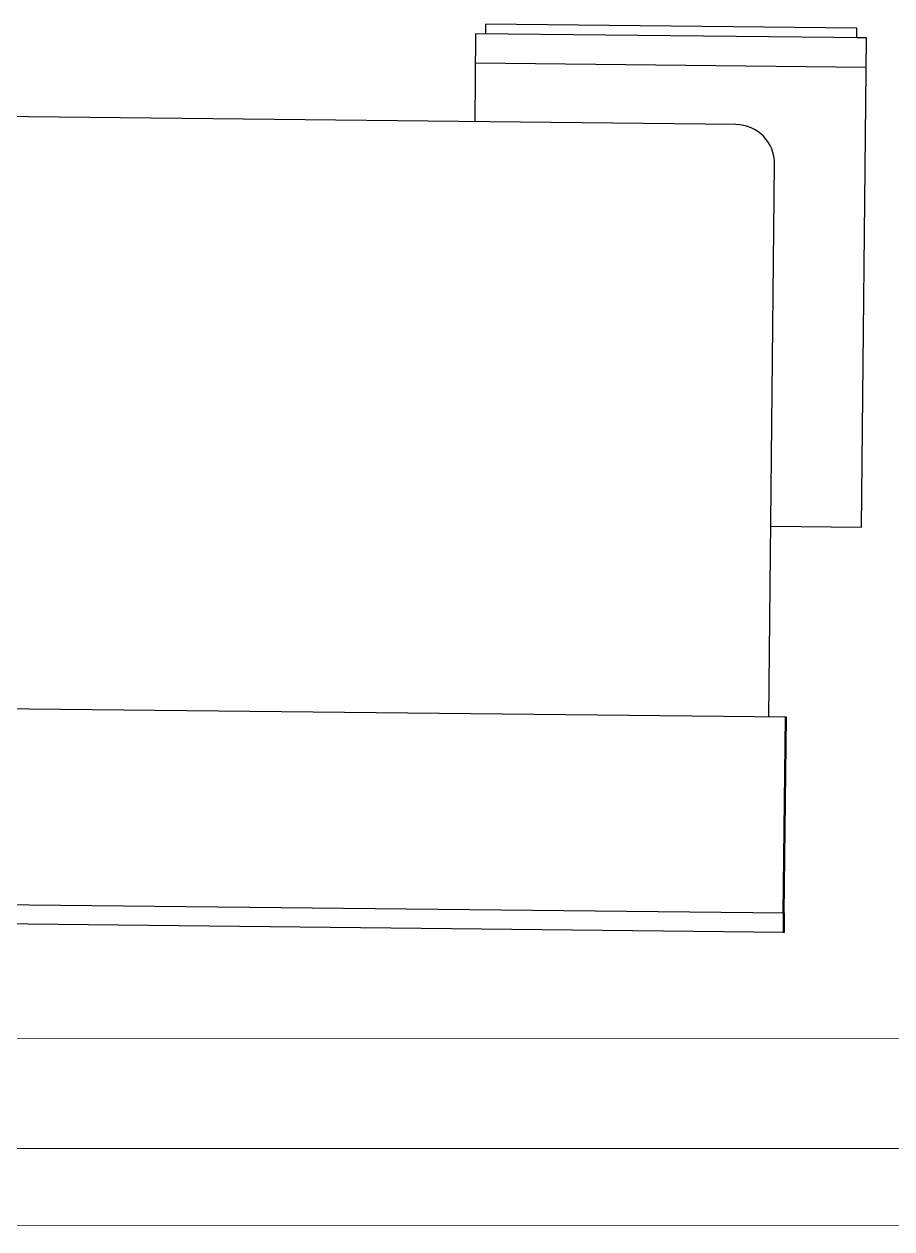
# Paper-space layout 'office1 floor1' of a CAD drawing. Header units: inches. Extents: x 0.3 to 10.8, y 1.4 to 4.2.
# Drawn here: x 1.9186 to 2.1029, y 1.9872 to 2.2429 of the extents above; entities that cross this region are included whole.
import ezdxf

# ---------------------------------------------------------------- set-up
doc = ezdxf.new("R2010")
doc.units = ezdxf.units.IN
doc.header["$MEASUREMENT"] = 0
doc.layers.get('0').update_dxf_attribs({"lineweight": 0})
doc.layers.add('WALL 1 100', color=250, linetype='Continuous', lineweight=9)
doc.layers.add('провода', color=1, linetype='Continuous', lineweight=5)

psp = doc.layouts.new('office1 floor1')

# ---------------------------------------------------------------- linework, layer by layer
at = {"color": 7, "linetype": 'ByBlock', "lineweight": -2}
for p, q in [((2.01657, 2.24288), (2.01655, 2.2408)), ((2.09544, 2.24202), (2.01657, 2.24288)), ((2.01447, 2.24082), (2.01427, 2.22216)), ((2.09749, 2.23993), (2.01447, 2.24082)), ((2.09542, 2.23995), (2.09544, 2.24202)), ((2.09749, 2.23993), (2.09542, 2.23995)), ((2.09637, 2.13615), (2.09749, 2.23993)), ((2.09742, 2.2337), (2.01441, 2.2346)), ((2.06974, 2.22156), (1.75428, 2.22497)), ((2.07669, 2.09584), (2.07795, 2.21317)), ((2.07712, 2.13636), (2.09637, 2.13615)), ((2.08044, 2.0958), (1.8729, 2.09804)), ((2.0798, 2.05421), (2.08025, 2.09572)), ((2.07987, 2.05428), (2.08032, 2.09579)), ((2.07999, 2.05429), (2.08044, 2.0958)), ((1.87245, 2.05653), (2.07999, 2.05429)), ((2.0798, 2.05421), (2.07976, 2.05006)), ((2.07987, 2.05428), (2.07983, 2.05013)), ((2.07999, 2.05429), (2.07995, 2.05014)), ((2.07995, 2.05014), (1.8724, 2.05238))]:
    psp.add_line(p, q, dxfattribs=at)
psp.add_arc((2.06965, 2.21326), 0.0083, 359.3808, 89.3808, dxfattribs=at)
at = {"layer": 'WALL 1 100', "color": 0}
for p, q in [((0.31925, 2.0269), (5.31794, 2.02918)), ((0.27958, 1.98723), (5.31822, 1.98941))]:
    psp.add_line(p, q, dxfattribs=at)
at = {"layer": 'провода', "color": 1}
psp.add_line((3.73975, 2.00469), (0.29502, 2.00388), dxfattribs=at)

doc.saveas('drawing.dxf')
